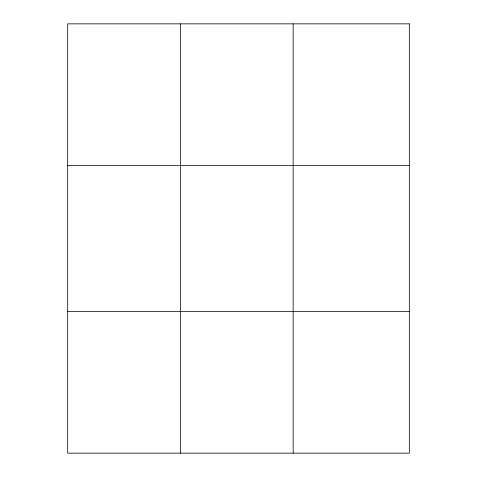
<?xml version="1.0" encoding="UTF-8"?>
<svg xmlns="http://www.w3.org/2000/svg" width="477" height="477" viewBox="0 0 477 477"><rect width="100%" height="100%" fill="white"/><g stroke="black" fill="none" stroke-linecap="round" stroke-linejoin="round"><path stroke-width="0.72" d="M180.419 23.85L180.419 453.15M293.164 23.85L293.164 453.15M67.68 165.519L409.32 165.519M67.68 311.481L409.32 311.481M409.32 23.85L67.68 23.85L67.68 453.15L409.32 453.15L409.32 23.85"/></g></svg>
